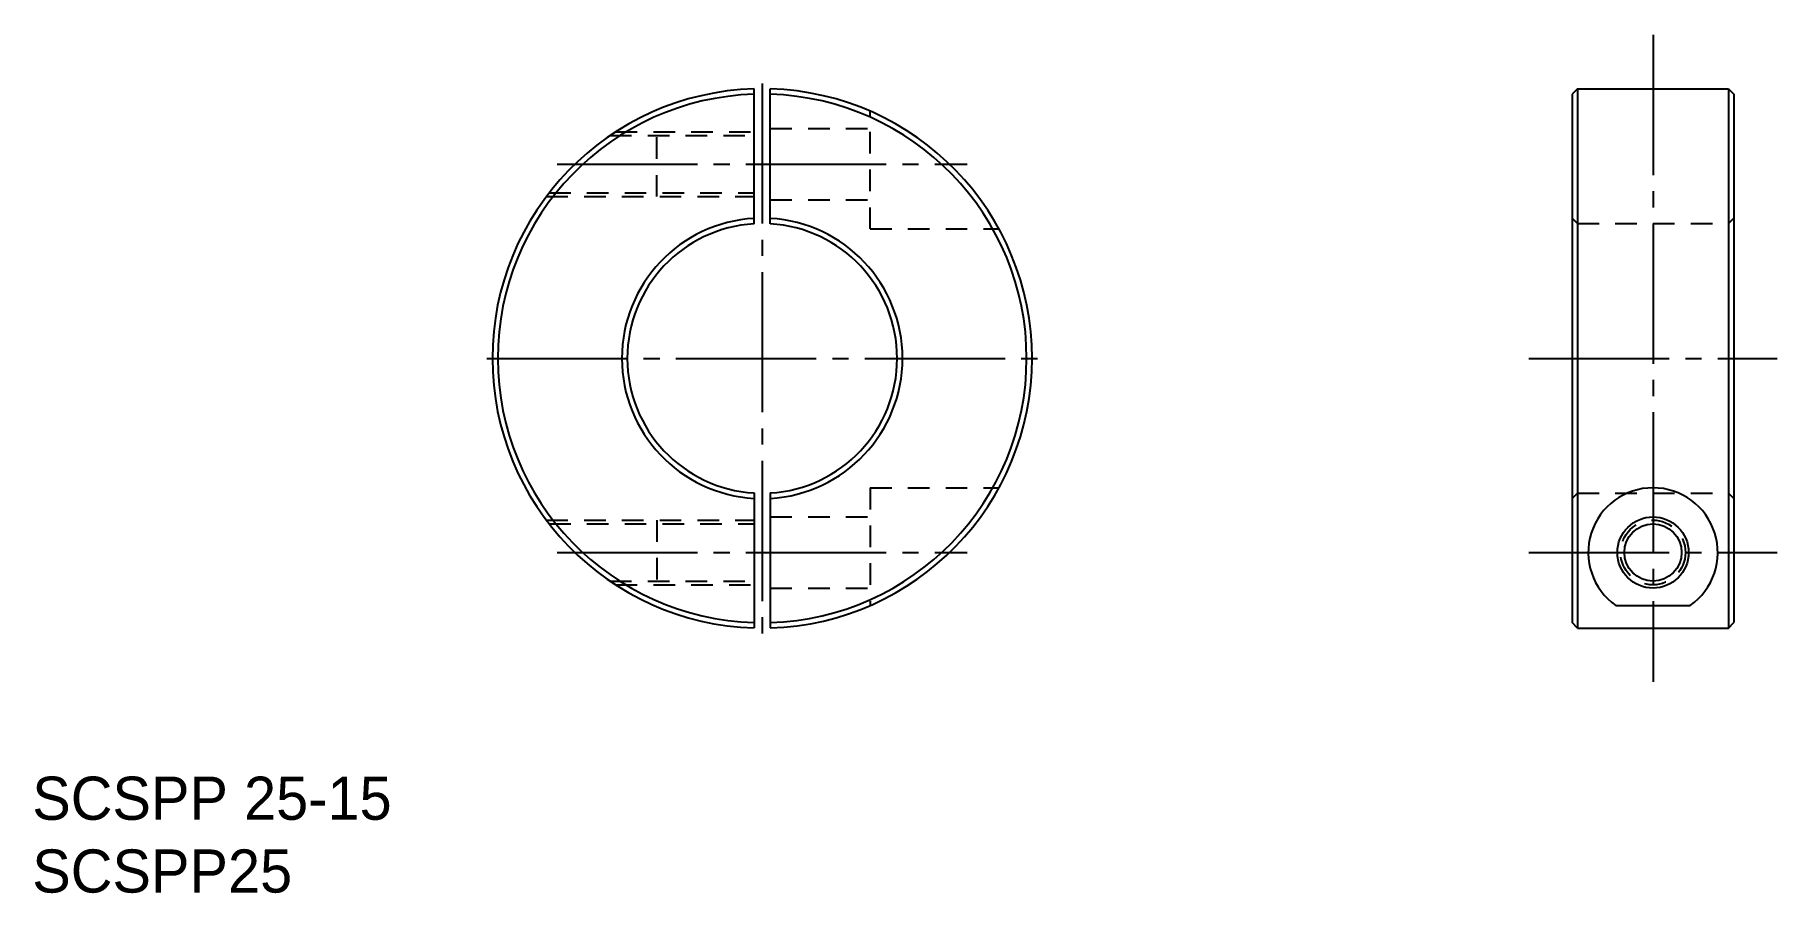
# Model space of a CAD drawing. Extents: x 50 to 211, y 183 to 263.
import ezdxf

# ---------------------------------------------------------------- set-up
doc = ezdxf.new("R2010")
doc.units = 0
doc.linetypes.add('CENTER', pattern=[17.5, 13, -1.5, 1.5, -1.5])
doc.linetypes.add('DASHED', pattern=[3.5, 2, -1.5])
doc.layers.get('0').update_dxf_attribs({"linetype": 'CONTINUOUS'})
doc.layers.add('CENTER', color=1, linetype='CENTER')

msp = doc.modelspace()

# ---------------------------------------------------------------- linework, layer by layer
at = {"color": 7, "linetype": 'CONTINUOUS'}
for p, q in [((116.35, 245.05), (116.35, 257.56)), ((117.85, 245.05), (117.85, 257.56)), ((192.63, 257.57), (192.13, 257.07)), ((192.13, 257.07), (192.13, 208.07)), ((192.63, 257.57), (192.63, 207.57)), ((192.63, 257.57), (206.63, 257.57)), ((206.63, 257.57), (206.63, 207.57)), ((206.63, 257.57), (207.13, 257.07)), ((207.13, 257.07), (207.13, 208.07)), ((192.13, 232.57), (192.13, 232.57)), ((116.35, 220.09), (116.35, 207.58)), ((117.85, 220.09), (117.85, 207.58)), ((196.19, 209.66), (203.08, 209.66)), ((192.63, 207.57), (192.13, 208.07)), ((192.63, 207.57), (206.63, 207.57)), ((206.63, 207.57), (207.13, 208.07))]:
    msp.add_line(p, q, dxfattribs=at)
at = {"color": 3, "linetype": 'DASHED'}
for p, q in [((127.1, 244.57), (127.1, 255.48)), ((103.53, 253.57), (116.35, 253.57)), ((107.35, 247.57), (107.35, 253.57)), ((117.85, 253.87), (127.1, 253.87)), ((103, 253.22), (116.35, 253.22)), ((97.1, 247.57), (116.35, 247.57)), ((97.36, 247.92), (116.35, 247.92)), ((117.85, 247.27), (127.1, 247.27)), ((192.13, 245.57), (192.63, 245.07)), ((206.63, 245.07), (207.13, 245.57)), ((127.1, 244.57), (139.03, 244.57)), ((192.63, 245.07), (206.63, 245.07)), ((127.1, 220.57), (127.1, 209.66)), ((127.1, 220.57), (139.03, 220.57)), ((192.13, 219.57), (192.63, 220.07)), ((192.63, 220.07), (206.63, 220.07)), ((206.63, 220.07), (207.13, 219.57)), ((97.1, 217.57), (116.35, 217.57)), ((97.36, 217.22), (116.35, 217.22)), ((107.35, 217.57), (107.35, 211.57)), ((117.85, 217.87), (127.1, 217.87)), ((103, 211.92), (116.35, 211.92)), ((103.53, 211.57), (116.35, 211.57)), ((117.85, 211.27), (127.1, 211.27))]:
    msp.add_line(p, q, dxfattribs=at)
msp.add_line((192.13, 243.57), (192.13, 243.57))
at = {"color": 7, "linetype": 'CONTINUOUS'}
for radius in [3.3, 2.65]:
    msp.add_circle((199.63, 214.57), radius, dxfattribs=at)
at = {"color": 3, "linetype": 'DASHED'}
msp.add_circle((199.63, 214.57), 3, dxfattribs=at)
at = {"color": 7, "linetype": 'CONTINUOUS'}
for centre, radius, start, end in [((117.1, 232.57), 25, 91.7191, 268.2809), ((117.1, 232.57), 24.5, 91.7542, 268.2458), ((117.1, 232.57), 25, 271.7191, 88.2809), ((117.1, 232.57), 24.5, 271.7542, 88.2458), ((117.1, 232.57), 13, 93.3074, 266.6926), ((117.1, 232.57), 13, 273.3074, 86.6926), ((117.1, 232.57), 12.5, 93.4398, 266.5602), ((117.1, 232.57), 12.5, 273.4398, 86.5602), ((199.63, 214.57), 6, 305.0338, 234.9662)]:
    msp.add_arc(centre, radius, start, end, dxfattribs=at)
at = {"layer": 'CENTER', "color": 1, "linetype": 'CENTER'}
for p, q in [((199.63, 262.57), (199.63, 202.57)), ((117.1, 258.07), (117.1, 207.07)), ((98.09, 250.57), (136.1, 250.57)), ((91.6, 232.57), (142.6, 232.57)), ((188.13, 232.57), (211.13, 232.57)), ((98.09, 214.57), (136.1, 214.57)), ((188.13, 214.57), (211.13, 214.57))]:
    msp.add_line(p, q, dxfattribs=at)

# ---------------------------------------------------------------- texts
for s, p in [('SCSPP 25-15', (49.47, 189.79)), ('SCSPP25', (49.47, 183.04))]:
    msp.add_text(s, height=4).set_placement(p)

doc.saveas('drawing.dxf')
